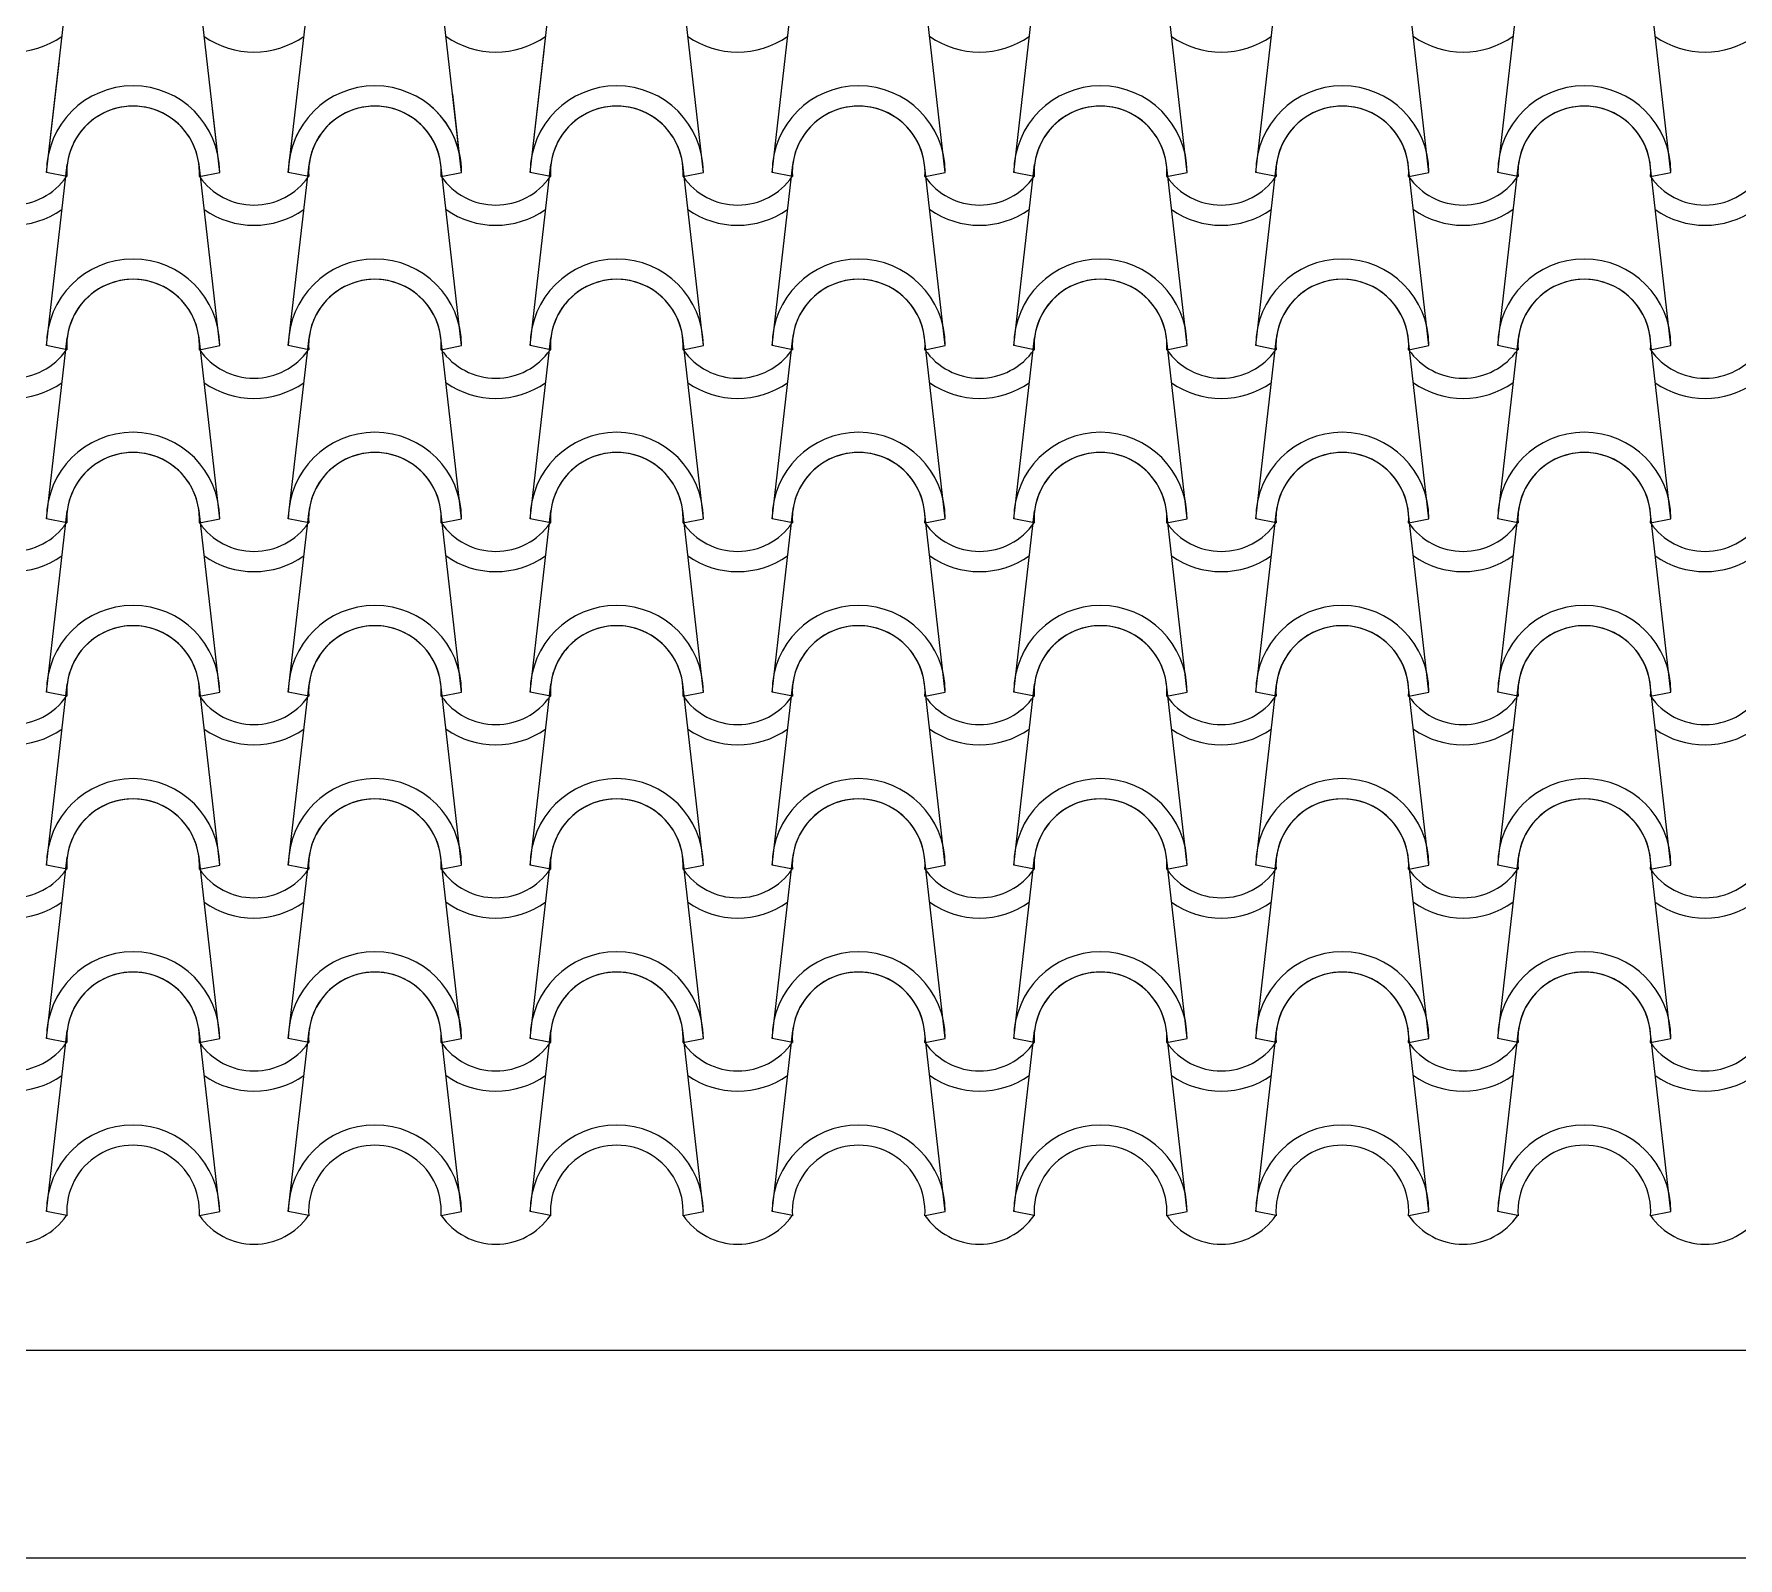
# Model space of a CAD drawing. Header units: millimetres. Extents: x -255 to 41745, y 236 to 29936.
# Drawn here: x 15819 to 17048, y 11760 to 12860 of the extents above; entities that cross this region are included whole.
import ezdxf

# ---------------------------------------------------------------- set-up
doc = ezdxf.new("R2010")
doc.units = ezdxf.units.MM
doc.layers.add('1', color=1, linetype='Continuous')
doc.layers.add('CALIDADES', color=7, linetype='Continuous')

msp = doc.modelspace()

# ---------------------------------------------------------------- linework, layer by layer
at = {"layer": '1'}
for p, q in [((15827.5, 12760.3), (15842.5, 12891)), ((15952.5, 12760.3), (15937.6, 12891)), ((15952.5, 12760.3), (15937.6, 12891)), ((16002, 12760.3), (16017, 12891)), ((16002, 12760.3), (16017, 12891)), ((16127, 12760.3), (16112.1, 12891)), ((16176.5, 12760.3), (16191.5, 12891)), ((16301.5, 12760.3), (16286.6, 12891)), ((16351, 12760.3), (16366, 12891)), ((16476, 12760.3), (16461.1, 12891)), ((16525.5, 12760.3), (16540.5, 12891)), ((16650.5, 12760.3), (16635.6, 12891)), ((16700, 12760.3), (16715, 12891)), ((16825, 12760.3), (16810.1, 12891)), ((16874.6, 12760.3), (16889.5, 12891)), ((16999.6, 12760.3), (16984.6, 12891)), ((16176.5, 12760.3), (16186.6, 12848.1)), ((15827.5, 12760.3), (15836.6, 12839.5)), ((16127, 12760.3), (16120.6, 12816.7)), ((15952.5, 12760.3), (15947.3, 12806.3)), ((16002, 12760.3), (16005.3, 12788.9)), ((15827.5, 12635.3), (15842.5, 12766)), ((15952.5, 12635.3), (15937.6, 12766)), ((15952.5, 12635.3), (15937.6, 12766)), ((16002, 12635.3), (16017, 12766)), ((16002, 12635.3), (16017, 12766)), ((16127, 12635.3), (16112.1, 12766)), ((16127, 12635.3), (16112.1, 12766)), ((16176.5, 12635.3), (16191.5, 12766)), ((16176.5, 12635.3), (16191.5, 12766)), ((16301.5, 12635.3), (16286.6, 12766)), ((16351, 12635.3), (16366, 12766)), ((16476, 12635.3), (16461.1, 12766)), ((16525.5, 12635.3), (16540.5, 12766)), ((16650.5, 12635.3), (16635.6, 12766)), ((16700, 12635.3), (16715, 12766)), ((16825, 12635.3), (16810.1, 12766)), ((16874.6, 12635.3), (16889.5, 12766)), ((16999.6, 12635.3), (16984.6, 12766)), ((15842.2, 12757.4), (15827.5, 12760.3)), ((15842.2, 12757.4), (15827.5, 12760.3)), ((15842.2, 12757.4), (15827.5, 12760.3)), ((15842.2, 12757.4), (15827.5, 12760.3)), ((15937.9, 12757.4), (15952.5, 12760.3)), ((15937.9, 12757.4), (15952.5, 12760.3)), ((15937.9, 12757.4), (15952.5, 12760.3)), ((15937.9, 12757.4), (15952.5, 12760.3)), ((15937.9, 12757.4), (15952.5, 12760.3)), ((15937.9, 12757.4), (15952.5, 12760.3)), ((16016.7, 12757.4), (16002, 12760.3)), ((16016.7, 12757.4), (16002, 12760.3)), ((16016.7, 12757.4), (16002, 12760.3)), ((16016.7, 12757.4), (16002, 12760.3)), ((16016.7, 12757.4), (16002, 12760.3)), ((16016.7, 12757.4), (16002, 12760.3)), ((16112.4, 12757.4), (16127, 12760.3)), ((16112.4, 12757.4), (16127, 12760.3)), ((16112.4, 12757.4), (16127, 12760.3)), ((16112.4, 12757.4), (16127, 12760.3)), ((16191.2, 12757.4), (16176.5, 12760.3)), ((16191.2, 12757.4), (16176.5, 12760.3)), ((16191.2, 12757.4), (16176.5, 12760.3)), ((16191.2, 12757.4), (16176.5, 12760.3)), ((16286.9, 12757.4), (16301.5, 12760.3)), ((16286.9, 12757.4), (16301.5, 12760.3)), ((16365.7, 12757.4), (16351, 12760.3)), ((16365.7, 12757.4), (16351, 12760.3)), ((16461.4, 12757.4), (16476, 12760.3)), ((16461.4, 12757.4), (16476, 12760.3)), ((16540.2, 12757.4), (16525.5, 12760.3)), ((16540.2, 12757.4), (16525.5, 12760.3)), ((16635.9, 12757.4), (16650.5, 12760.3)), ((16635.9, 12757.4), (16650.5, 12760.3)), ((16714.7, 12757.4), (16700, 12760.3)), ((16714.7, 12757.4), (16700, 12760.3)), ((16810.4, 12757.4), (16825, 12760.3)), ((16810.4, 12757.4), (16825, 12760.3)), ((16889.2, 12757.4), (16874.6, 12760.3)), ((16889.2, 12757.4), (16874.6, 12760.3)), ((16984.9, 12757.4), (16999.6, 12760.3)), ((16984.9, 12757.4), (16999.6, 12760.3)), ((15827.5, 12510.3), (15842.5, 12641)), ((15952.5, 12510.3), (15937.6, 12641)), ((15952.5, 12510.3), (15937.6, 12641)), ((16002, 12510.3), (16017, 12641)), ((16002, 12510.3), (16017, 12641)), ((16127, 12510.3), (16112.1, 12641)), ((16127, 12510.3), (16112.1, 12641)), ((16176.5, 12510.3), (16191.5, 12641)), ((16176.5, 12510.3), (16191.5, 12641)), ((16301.5, 12510.3), (16286.6, 12641)), ((16351, 12510.3), (16366, 12641)), ((16476, 12510.3), (16461.1, 12641)), ((16525.5, 12510.3), (16540.5, 12641)), ((16650.5, 12510.3), (16635.6, 12641)), ((16700, 12510.3), (16715, 12641)), ((16825, 12510.3), (16810.1, 12641)), ((16874.6, 12510.3), (16889.5, 12641)), ((16999.6, 12510.3), (16984.6, 12641)), ((15842.2, 12632.4), (15827.5, 12635.3)), ((15842.2, 12632.4), (15827.5, 12635.3)), ((15937.9, 12632.4), (15952.5, 12635.3)), ((15937.9, 12632.4), (15952.5, 12635.3)), ((15937.9, 12632.4), (15952.5, 12635.3)), ((15937.9, 12632.4), (15952.5, 12635.3)), ((16016.7, 12632.4), (16002, 12635.3)), ((16016.7, 12632.4), (16002, 12635.3)), ((16016.7, 12632.4), (16002, 12635.3)), ((16016.7, 12632.4), (16002, 12635.3)), ((16112.4, 12632.4), (16127, 12635.3)), ((16112.4, 12632.4), (16127, 12635.3)), ((16112.4, 12632.4), (16127, 12635.3)), ((16112.4, 12632.4), (16127, 12635.3)), ((16191.2, 12632.4), (16176.5, 12635.3)), ((16191.2, 12632.4), (16176.5, 12635.3)), ((16191.2, 12632.4), (16176.5, 12635.3)), ((16191.2, 12632.4), (16176.5, 12635.3)), ((16286.9, 12632.4), (16301.5, 12635.3)), ((16286.9, 12632.4), (16301.5, 12635.3)), ((16365.7, 12632.4), (16351, 12635.3)), ((16365.7, 12632.4), (16351, 12635.3)), ((16461.4, 12632.4), (16476, 12635.3)), ((16461.4, 12632.4), (16476, 12635.3)), ((16540.2, 12632.4), (16525.5, 12635.3)), ((16540.2, 12632.4), (16525.5, 12635.3)), ((16635.9, 12632.4), (16650.5, 12635.3)), ((16635.9, 12632.4), (16650.5, 12635.3)), ((16714.7, 12632.4), (16700, 12635.3)), ((16714.7, 12632.4), (16700, 12635.3)), ((16810.4, 12632.4), (16825, 12635.3)), ((16810.4, 12632.4), (16825, 12635.3)), ((16889.2, 12632.4), (16874.6, 12635.3)), ((16889.2, 12632.4), (16874.6, 12635.3)), ((16984.9, 12632.4), (16999.6, 12635.3)), ((16984.9, 12632.4), (16999.6, 12635.3)), ((15827.5, 12385.3), (15842.5, 12516)), ((15952.5, 12385.3), (15937.6, 12516)), ((15952.5, 12385.3), (15937.6, 12516)), ((16002, 12385.3), (16017, 12516)), ((16002, 12385.3), (16017, 12516)), ((16127, 12385.3), (16112.1, 12516)), ((16127, 12385.3), (16112.1, 12516)), ((16176.5, 12385.3), (16191.5, 12516)), ((16176.5, 12385.3), (16191.5, 12516)), ((16301.5, 12385.3), (16286.6, 12516)), ((16351, 12385.3), (16366, 12516)), ((16476, 12385.3), (16461.1, 12516)), ((16525.5, 12385.3), (16540.5, 12516)), ((16650.5, 12385.3), (16635.6, 12516)), ((16700, 12385.3), (16715, 12516)), ((16825, 12385.3), (16810.1, 12516)), ((16874.6, 12385.3), (16889.5, 12516)), ((16999.6, 12385.3), (16984.6, 12516)), ((15842.2, 12507.4), (15827.5, 12510.3)), ((15842.2, 12507.4), (15827.5, 12510.3)), ((15937.9, 12507.4), (15952.5, 12510.3)), ((15937.9, 12507.4), (15952.5, 12510.3)), ((15937.9, 12507.4), (15952.5, 12510.3)), ((15937.9, 12507.4), (15952.5, 12510.3)), ((16016.7, 12507.4), (16002, 12510.3)), ((16016.7, 12507.4), (16002, 12510.3)), ((16016.7, 12507.4), (16002, 12510.3)), ((16016.7, 12507.4), (16002, 12510.3)), ((16112.4, 12507.4), (16127, 12510.3)), ((16112.4, 12507.4), (16127, 12510.3)), ((16112.4, 12507.4), (16127, 12510.3)), ((16112.4, 12507.4), (16127, 12510.3)), ((16191.2, 12507.4), (16176.5, 12510.3)), ((16191.2, 12507.4), (16176.5, 12510.3)), ((16191.2, 12507.4), (16176.5, 12510.3)), ((16191.2, 12507.4), (16176.5, 12510.3)), ((16286.9, 12507.4), (16301.5, 12510.3)), ((16286.9, 12507.4), (16301.5, 12510.3)), ((16365.7, 12507.4), (16351, 12510.3)), ((16365.7, 12507.4), (16351, 12510.3)), ((16461.4, 12507.4), (16476, 12510.3)), ((16461.4, 12507.4), (16476, 12510.3)), ((16540.2, 12507.4), (16525.5, 12510.3)), ((16540.2, 12507.4), (16525.5, 12510.3)), ((16635.9, 12507.4), (16650.5, 12510.3)), ((16635.9, 12507.4), (16650.5, 12510.3)), ((16714.7, 12507.4), (16700, 12510.3)), ((16714.7, 12507.4), (16700, 12510.3)), ((16810.4, 12507.4), (16825, 12510.3)), ((16810.4, 12507.4), (16825, 12510.3)), ((16889.2, 12507.4), (16874.6, 12510.3)), ((16889.2, 12507.4), (16874.6, 12510.3)), ((16984.9, 12507.4), (16999.6, 12510.3)), ((16984.9, 12507.4), (16999.6, 12510.3)), ((15827.5, 12260.3), (15842.5, 12391)), ((15842.2, 12382.4), (15827.5, 12385.3)), ((15842.2, 12382.4), (15827.5, 12385.3)), ((15952.5, 12260.3), (15937.6, 12391)), ((15952.5, 12260.3), (15937.6, 12391)), ((15937.9, 12382.4), (15952.5, 12385.3)), ((15937.9, 12382.4), (15952.5, 12385.3)), ((15937.9, 12382.4), (15952.5, 12385.3)), ((15937.9, 12382.4), (15952.5, 12385.3)), ((16002, 12260.3), (16017, 12391)), ((16002, 12260.3), (16017, 12391)), ((16016.7, 12382.4), (16002, 12385.3)), ((16016.7, 12382.4), (16002, 12385.3)), ((16016.7, 12382.4), (16002, 12385.3)), ((16016.7, 12382.4), (16002, 12385.3)), ((16127, 12260.3), (16112.1, 12391)), ((16127, 12260.3), (16112.1, 12391)), ((16112.4, 12382.4), (16127, 12385.3)), ((16112.4, 12382.4), (16127, 12385.3)), ((16112.4, 12382.4), (16127, 12385.3)), ((16112.4, 12382.4), (16127, 12385.3)), ((16176.5, 12260.3), (16191.5, 12391)), ((16176.5, 12260.3), (16191.5, 12391)), ((16191.2, 12382.4), (16176.5, 12385.3)), ((16191.2, 12382.4), (16176.5, 12385.3)), ((16191.2, 12382.4), (16176.5, 12385.3)), ((16191.2, 12382.4), (16176.5, 12385.3)), ((16301.5, 12260.3), (16286.6, 12391)), ((16286.9, 12382.4), (16301.5, 12385.3)), ((16286.9, 12382.4), (16301.5, 12385.3)), ((16351, 12260.3), (16366, 12391)), ((16365.7, 12382.4), (16351, 12385.3)), ((16365.7, 12382.4), (16351, 12385.3)), ((16476, 12260.3), (16461.1, 12391)), ((16461.4, 12382.4), (16476, 12385.3)), ((16461.4, 12382.4), (16476, 12385.3)), ((16525.5, 12260.3), (16540.5, 12391)), ((16540.2, 12382.4), (16525.5, 12385.3)), ((16540.2, 12382.4), (16525.5, 12385.3)), ((16650.5, 12260.3), (16635.6, 12391)), ((16635.9, 12382.4), (16650.5, 12385.3)), ((16635.9, 12382.4), (16650.5, 12385.3)), ((16700, 12260.3), (16715, 12391)), ((16714.7, 12382.4), (16700, 12385.3)), ((16714.7, 12382.4), (16700, 12385.3)), ((16825, 12260.3), (16810.1, 12391)), ((16810.4, 12382.4), (16825, 12385.3)), ((16810.4, 12382.4), (16825, 12385.3)), ((16874.6, 12260.3), (16889.5, 12391)), ((16889.2, 12382.4), (16874.6, 12385.3)), ((16889.2, 12382.4), (16874.6, 12385.3)), ((16999.6, 12260.3), (16984.6, 12391)), ((16984.9, 12382.4), (16999.6, 12385.3)), ((16984.9, 12382.4), (16999.6, 12385.3)), ((15827.5, 12135.3), (15842.5, 12266)), ((15842.2, 12257.4), (15827.5, 12260.3)), ((15842.2, 12257.4), (15827.5, 12260.3)), ((15952.5, 12135.3), (15937.6, 12266)), ((15952.5, 12135.3), (15937.6, 12266)), ((15937.9, 12257.4), (15952.5, 12260.3)), ((15937.9, 12257.4), (15952.5, 12260.3)), ((15937.9, 12257.4), (15952.5, 12260.3)), ((15937.9, 12257.4), (15952.5, 12260.3)), ((16002, 12135.3), (16017, 12266)), ((16002, 12135.3), (16017, 12266)), ((16016.7, 12257.4), (16002, 12260.3)), ((16016.7, 12257.4), (16002, 12260.3)), ((16016.7, 12257.4), (16002, 12260.3)), ((16016.7, 12257.4), (16002, 12260.3)), ((16127, 12135.3), (16112.1, 12266)), ((16127, 12135.3), (16112.1, 12266)), ((16112.4, 12257.4), (16127, 12260.3)), ((16112.4, 12257.4), (16127, 12260.3)), ((16112.4, 12257.4), (16127, 12260.3)), ((16112.4, 12257.4), (16127, 12260.3)), ((16176.5, 12135.3), (16191.5, 12266)), ((16176.5, 12135.3), (16191.5, 12266)), ((16191.2, 12257.4), (16176.5, 12260.3)), ((16191.2, 12257.4), (16176.5, 12260.3)), ((16191.2, 12257.4), (16176.5, 12260.3)), ((16191.2, 12257.4), (16176.5, 12260.3)), ((16301.5, 12135.3), (16286.6, 12266)), ((16286.9, 12257.4), (16301.5, 12260.3)), ((16286.9, 12257.4), (16301.5, 12260.3)), ((16351, 12135.3), (16366, 12266)), ((16365.7, 12257.4), (16351, 12260.3)), ((16365.7, 12257.4), (16351, 12260.3)), ((16476, 12135.3), (16461.1, 12266)), ((16461.4, 12257.4), (16476, 12260.3)), ((16461.4, 12257.4), (16476, 12260.3)), ((16525.5, 12135.3), (16540.5, 12266)), ((16540.2, 12257.4), (16525.5, 12260.3)), ((16540.2, 12257.4), (16525.5, 12260.3)), ((16650.5, 12135.3), (16635.6, 12266)), ((16635.9, 12257.4), (16650.5, 12260.3)), ((16635.9, 12257.4), (16650.5, 12260.3)), ((16700, 12135.3), (16715, 12266)), ((16714.7, 12257.4), (16700, 12260.3)), ((16714.7, 12257.4), (16700, 12260.3)), ((16825, 12135.3), (16810.1, 12266)), ((16810.4, 12257.4), (16825, 12260.3)), ((16810.4, 12257.4), (16825, 12260.3)), ((16874.6, 12135.3), (16889.5, 12266)), ((16889.2, 12257.4), (16874.6, 12260.3)), ((16889.2, 12257.4), (16874.6, 12260.3)), ((16999.6, 12135.3), (16984.6, 12266)), ((16984.9, 12257.4), (16999.6, 12260.3)), ((16984.9, 12257.4), (16999.6, 12260.3)), ((15827.5, 12010.3), (15842.5, 12141)), ((15842.2, 12132.4), (15827.5, 12135.3)), ((15842.2, 12132.4), (15827.5, 12135.3)), ((15952.5, 12010.3), (15937.6, 12141)), ((15952.5, 12010.3), (15937.6, 12141)), ((15937.9, 12132.4), (15952.5, 12135.3)), ((15937.9, 12132.4), (15952.5, 12135.3)), ((15937.9, 12132.4), (15952.5, 12135.3)), ((15937.9, 12132.4), (15952.5, 12135.3)), ((16002, 12010.3), (16017, 12141)), ((16002, 12010.3), (16017, 12141)), ((16016.7, 12132.4), (16002, 12135.3)), ((16016.7, 12132.4), (16002, 12135.3)), ((16016.7, 12132.4), (16002, 12135.3)), ((16016.7, 12132.4), (16002, 12135.3)), ((16127, 12010.3), (16112.1, 12141)), ((16127, 12010.3), (16112.1, 12141)), ((16112.4, 12132.4), (16127, 12135.3)), ((16112.4, 12132.4), (16127, 12135.3)), ((16112.4, 12132.4), (16127, 12135.3)), ((16112.4, 12132.4), (16127, 12135.3)), ((16176.5, 12010.3), (16191.5, 12141)), ((16176.5, 12010.3), (16191.5, 12141)), ((16191.2, 12132.4), (16176.5, 12135.3)), ((16191.2, 12132.4), (16176.5, 12135.3)), ((16191.2, 12132.4), (16176.5, 12135.3)), ((16191.2, 12132.4), (16176.5, 12135.3)), ((16301.5, 12010.3), (16286.6, 12141)), ((16286.9, 12132.4), (16301.5, 12135.3)), ((16286.9, 12132.4), (16301.5, 12135.3)), ((16351, 12010.3), (16366, 12141)), ((16365.7, 12132.4), (16351, 12135.3)), ((16365.7, 12132.4), (16351, 12135.3)), ((16476, 12010.3), (16461.1, 12141)), ((16461.4, 12132.4), (16476, 12135.3)), ((16461.4, 12132.4), (16476, 12135.3)), ((16525.5, 12010.3), (16540.5, 12141)), ((16540.2, 12132.4), (16525.5, 12135.3)), ((16540.2, 12132.4), (16525.5, 12135.3)), ((16650.5, 12010.3), (16635.6, 12141)), ((16635.9, 12132.4), (16650.5, 12135.3)), ((16635.9, 12132.4), (16650.5, 12135.3)), ((16700, 12010.3), (16715, 12141)), ((16714.7, 12132.4), (16700, 12135.3)), ((16714.7, 12132.4), (16700, 12135.3)), ((16825, 12010.3), (16810.1, 12141)), ((16810.4, 12132.4), (16825, 12135.3)), ((16810.4, 12132.4), (16825, 12135.3)), ((16874.6, 12010.3), (16889.5, 12141)), ((16889.2, 12132.4), (16874.6, 12135.3)), ((16889.2, 12132.4), (16874.6, 12135.3)), ((16999.6, 12010.3), (16984.6, 12141)), ((16984.9, 12132.4), (16999.6, 12135.3)), ((16984.9, 12132.4), (16999.6, 12135.3)), ((15842.2, 12007.4), (15827.5, 12010.3)), ((15937.9, 12007.4), (15952.5, 12010.3)), ((15937.9, 12007.4), (15952.5, 12010.3)), ((16016.7, 12007.4), (16002, 12010.3)), ((16016.7, 12007.4), (16002, 12010.3)), ((16112.4, 12007.4), (16127, 12010.3)), ((16112.4, 12007.4), (16127, 12010.3)), ((16191.2, 12007.4), (16176.5, 12010.3)), ((16191.2, 12007.4), (16176.5, 12010.3)), ((16286.9, 12007.4), (16301.5, 12010.3)), ((16365.7, 12007.4), (16351, 12010.3)), ((16461.4, 12007.4), (16476, 12010.3)), ((16540.2, 12007.4), (16525.5, 12010.3)), ((16635.9, 12007.4), (16650.5, 12010.3)), ((16714.7, 12007.4), (16700, 12010.3)), ((16810.4, 12007.4), (16825, 12010.3)), ((16889.2, 12007.4), (16874.6, 12010.3)), ((16984.9, 12007.4), (16999.6, 12010.3))]:
    msp.add_line(p, q, dxfattribs=at)
for centre, radius, start, end in [((15802.7, 12909.7), 62.5, 234.9308, 305.0692), ((15802.7, 12909.7), 62.5, 234.9308, 305.0692), ((15802.7, 12909.7), 62.5, 234.9308, 305.0692), ((15802.7, 12909.7), 62.5, 234.9308, 305.0692), ((15977.2, 12909.7), 62.5, 234.9308, 305.0692), ((15977.2, 12909.7), 62.5, 234.9308, 305.0692), ((15977.2, 12909.7), 62.5, 234.9308, 305.0692), ((15977.2, 12909.7), 62.5, 234.9308, 305.0692), ((15977.2, 12909.7), 62.5, 234.9308, 305.0692), ((16151.7, 12909.7), 62.5, 234.9308, 305.0692), ((16151.7, 12909.7), 62.5, 234.9308, 305.0692), ((16326.2, 12909.7), 62.5, 234.9308, 305.0692), ((16326.2, 12909.7), 62.5, 234.9308, 305.0692), ((16500.7, 12909.7), 62.5, 234.9308, 305.0692), ((16675.2, 12909.7), 62.5, 234.9308, 305.0692), ((16849.7, 12909.7), 62.5, 234.9308, 305.0692), ((17024.2, 12909.7), 62.5, 234.9308, 305.0692), ((15890, 12760.3), 62.5, 0, 180), ((15890, 12760.3), 62.5, 0, 180), ((15890, 12760.3), 62.5, 0, 180), ((15890, 12760.3), 62.5, 0, 180), ((16064.5, 12760.3), 62.5, 0, 180), ((16064.5, 12760.3), 62.5, 0, 180), ((16239, 12760.3), 62.5, 0, 180), ((16239, 12760.3), 62.5, 0, 180), ((16413.5, 12760.3), 62.5, 0, 180), ((16413.5, 12760.3), 62.5, 0, 180), ((16588, 12760.3), 62.5, 0, 180), ((16588, 12760.3), 62.5, 0, 180), ((16762.5, 12760.3), 62.5, 0, 180), ((16762.5, 12760.3), 62.5, 0, 180), ((16937.1, 12760.3), 62.5, 0, 180), ((16937.1, 12760.3), 62.5, 0, 180), ((15890, 12760.3), 47.9, 356.4887, 183.5113), ((15890, 12760.3), 47.9, 356.4887, 183.5113), ((15890, 12760.3), 47.9, 356.4887, 183.5113), ((15890, 12760.3), 47.9, 356.4887, 183.5113), ((15890, 12760.3), 47.9, 6.838, 173.162), ((15890, 12760.3), 47.9, 6.838, 173.162), ((15890, 12760.3), 47.9, 6.838, 173.162), ((16064.5, 12760.3), 47.9, 356.4887, 183.5113), ((16064.5, 12760.3), 47.9, 356.4887, 183.5113), ((16064.5, 12760.3), 47.9, 6.838, 173.162), ((16064.5, 12760.3), 47.9, 6.838, 59.3952), ((16064.5, 12760.3), 47.9, 356.4887, 59.3952), ((16064.5, 12760.3), 47.9, 356.4887, 59.3952), ((16064.5, 12760.3), 62.5, 0, 50.8029), ((16064.5, 12760.3), 62.5, 0, 50.8029), ((16239, 12760.3), 47.9, 356.4887, 183.5113), ((16239, 12760.3), 47.9, 356.4887, 183.5113), ((16239, 12760.3), 47.9, 6.838, 173.162), ((16413.5, 12760.3), 47.9, 356.4887, 183.5113), ((16413.5, 12760.3), 47.9, 356.4887, 183.5113), ((16413.5, 12760.3), 47.9, 6.838, 173.162), ((16588, 12760.3), 47.9, 356.4887, 183.5113), ((16588, 12760.3), 47.9, 356.4887, 183.5113), ((16588, 12760.3), 47.9, 6.838, 173.162), ((16762.5, 12760.3), 47.9, 356.4887, 183.5113), ((16762.5, 12760.3), 47.9, 356.4887, 183.5113), ((16762.5, 12760.3), 47.9, 6.838, 173.162), ((16937.1, 12760.3), 47.9, 356.4887, 183.5113), ((16937.1, 12760.3), 47.9, 356.4887, 183.5113), ((16937.1, 12760.3), 47.9, 6.838, 173.162), ((16064.5, 12760.3), 62.5, 153.7945, 180), ((16064.5, 12760.3), 62.5, 153.7945, 180), ((16064.5, 12760.3), 47.9, 150.8606, 183.5113), ((16064.5, 12760.3), 47.9, 150.8606, 183.5113), ((16064.5, 12760.3), 47.9, 150.8606, 173.162), ((15802.7, 12784.7), 47.9, 214.756, 325.244), ((15802.7, 12784.7), 47.9, 214.756, 325.244), ((15802.7, 12784.7), 47.9, 214.756, 325.244), ((15802.7, 12784.7), 47.9, 214.756, 325.244), ((15977.2, 12784.7), 47.9, 214.756, 325.244), ((15977.2, 12784.7), 47.9, 214.756, 325.244), ((15977.2, 12784.7), 47.9, 214.756, 325.244), ((15977.2, 12784.7), 47.9, 214.756, 325.244), ((15977.2, 12784.7), 47.9, 214.756, 325.244), ((15977.2, 12784.7), 47.9, 214.756, 325.244), ((16151.7, 12784.7), 47.9, 214.756, 325.244), ((16151.7, 12784.7), 47.9, 214.756, 325.244), ((16151.7, 12784.7), 47.9, 214.756, 325.244), ((16151.7, 12784.7), 47.9, 214.756, 325.244), ((16326.2, 12784.7), 47.9, 214.756, 325.244), ((16326.2, 12784.7), 47.9, 214.756, 325.244), ((16500.7, 12784.7), 47.9, 214.756, 325.244), ((16500.7, 12784.7), 47.9, 214.756, 325.244), ((16675.2, 12784.7), 47.9, 214.756, 325.244), ((16675.2, 12784.7), 47.9, 214.756, 325.244), ((16849.7, 12784.7), 47.9, 214.756, 325.244), ((16849.7, 12784.7), 47.9, 214.756, 325.244), ((17024.2, 12784.7), 47.9, 214.756, 325.244), ((17024.2, 12784.7), 47.9, 214.756, 325.244), ((15802.7, 12784.7), 62.5, 234.9308, 305.0692), ((15802.7, 12784.7), 62.5, 234.9308, 305.0692), ((15977.2, 12784.7), 62.5, 234.9308, 305.0692), ((15977.2, 12784.7), 62.5, 234.9308, 305.0692), ((15977.2, 12784.7), 62.5, 234.9308, 305.0692), ((16151.7, 12784.7), 62.5, 234.9308, 305.0692), ((16151.7, 12784.7), 62.5, 234.9308, 305.0692), ((16326.2, 12784.7), 62.5, 234.9308, 305.0692), ((16500.7, 12784.7), 62.5, 234.9308, 305.0692), ((16675.2, 12784.7), 62.5, 234.9308, 305.0692), ((16849.7, 12784.7), 62.5, 234.9308, 305.0692), ((17024.2, 12784.7), 62.5, 234.9308, 305.0692), ((15890, 12635.3), 62.5, 0, 180), ((15890, 12635.3), 62.5, 0, 180), ((16064.5, 12635.3), 62.5, 0, 180), ((16064.5, 12635.3), 62.5, 0, 180), ((16239, 12635.3), 62.5, 0, 180), ((16239, 12635.3), 62.5, 0, 180), ((16413.5, 12635.3), 62.5, 0, 180), ((16413.5, 12635.3), 62.5, 0, 180), ((16588, 12635.3), 62.5, 0, 180), ((16588, 12635.3), 62.5, 0, 180), ((16762.5, 12635.3), 62.5, 0, 180), ((16762.5, 12635.3), 62.5, 0, 180), ((16937.1, 12635.3), 62.5, 0, 180), ((16937.1, 12635.3), 62.5, 0, 180), ((15890, 12635.3), 47.9, 356.4887, 183.5113), ((15890, 12635.3), 47.9, 356.4887, 183.5113), ((15890, 12635.3), 47.9, 6.838, 173.162), ((16064.5, 12635.3), 47.9, 356.4887, 183.5113), ((16064.5, 12635.3), 47.9, 356.4887, 183.5113), ((16064.5, 12635.3), 47.9, 6.838, 173.162), ((16239, 12635.3), 47.9, 356.4887, 183.5113), ((16239, 12635.3), 47.9, 356.4887, 183.5113), ((16239, 12635.3), 47.9, 6.838, 173.162), ((16413.5, 12635.3), 47.9, 356.4887, 183.5113), ((16413.5, 12635.3), 47.9, 356.4887, 183.5113), ((16413.5, 12635.3), 47.9, 6.838, 173.162), ((16588, 12635.3), 47.9, 356.4887, 183.5113), ((16588, 12635.3), 47.9, 356.4887, 183.5113), ((16588, 12635.3), 47.9, 6.838, 173.162), ((16762.5, 12635.3), 47.9, 356.4887, 183.5113), ((16762.5, 12635.3), 47.9, 356.4887, 183.5113), ((16762.5, 12635.3), 47.9, 6.838, 173.162), ((16937.1, 12635.3), 47.9, 356.4887, 183.5113), ((16937.1, 12635.3), 47.9, 356.4887, 183.5113), ((16937.1, 12635.3), 47.9, 6.838, 173.162), ((15802.7, 12659.7), 47.9, 214.756, 325.244), ((15802.7, 12659.7), 47.9, 214.756, 325.244), ((15977.2, 12659.7), 47.9, 214.756, 325.244), ((15977.2, 12659.7), 47.9, 214.756, 325.244), ((15977.2, 12659.7), 47.9, 214.756, 325.244), ((15977.2, 12659.7), 47.9, 214.756, 325.244), ((16151.7, 12659.7), 47.9, 214.756, 325.244), ((16151.7, 12659.7), 47.9, 214.756, 325.244), ((16151.7, 12659.7), 47.9, 214.756, 325.244), ((16151.7, 12659.7), 47.9, 214.756, 325.244), ((16326.2, 12659.7), 47.9, 214.756, 325.244), ((16326.2, 12659.7), 47.9, 214.756, 325.244), ((16500.7, 12659.7), 47.9, 214.756, 325.244), ((16500.7, 12659.7), 47.9, 214.756, 325.244), ((16675.2, 12659.7), 47.9, 214.756, 325.244), ((16675.2, 12659.7), 47.9, 214.756, 325.244), ((16849.7, 12659.7), 47.9, 214.756, 325.244), ((16849.7, 12659.7), 47.9, 214.756, 325.244), ((17024.2, 12659.7), 47.9, 214.756, 325.244), ((17024.2, 12659.7), 47.9, 214.756, 325.244), ((15802.7, 12659.7), 62.5, 234.9308, 305.0692), ((15977.2, 12659.7), 62.5, 234.9308, 305.0692), ((15977.2, 12659.7), 62.5, 234.9308, 305.0692), ((16151.7, 12659.7), 62.5, 234.9308, 305.0692), ((16151.7, 12659.7), 62.5, 234.9308, 305.0692), ((16326.2, 12659.7), 62.5, 234.9308, 305.0692), ((16500.7, 12659.7), 62.5, 234.9308, 305.0692), ((16675.2, 12659.7), 62.5, 234.9308, 305.0692), ((16849.7, 12659.7), 62.5, 234.9308, 305.0692), ((17024.2, 12659.7), 62.5, 234.9308, 305.0692), ((15890, 12510.3), 62.5, 0, 180), ((15890, 12510.3), 62.5, 0, 180), ((16064.5, 12510.3), 62.5, 0, 180), ((16064.5, 12510.3), 62.5, 0, 180), ((16239, 12510.3), 62.5, 0, 180), ((16239, 12510.3), 62.5, 0, 180), ((16413.5, 12510.3), 62.5, 0, 180), ((16413.5, 12510.3), 62.5, 0, 180), ((16588, 12510.3), 62.5, 0, 180), ((16588, 12510.3), 62.5, 0, 180), ((16762.5, 12510.3), 62.5, 0, 180), ((16762.5, 12510.3), 62.5, 0, 180), ((16937.1, 12510.3), 62.5, 0, 180), ((16937.1, 12510.3), 62.5, 0, 180), ((15890, 12510.3), 47.9, 356.4887, 183.5113), ((15890, 12510.3), 47.9, 356.4887, 183.5113), ((15890, 12510.3), 47.9, 6.838, 173.162), ((16064.5, 12510.3), 47.9, 356.4887, 183.5113), ((16064.5, 12510.3), 47.9, 356.4887, 183.5113), ((16064.5, 12510.3), 47.9, 6.838, 173.162), ((16239, 12510.3), 47.9, 356.4887, 183.5113), ((16239, 12510.3), 47.9, 356.4887, 183.5113), ((16239, 12510.3), 47.9, 6.838, 173.162), ((16413.5, 12510.3), 47.9, 356.4887, 183.5113), ((16413.5, 12510.3), 47.9, 356.4887, 183.5113), ((16413.5, 12510.3), 47.9, 6.838, 173.162), ((16588, 12510.3), 47.9, 356.4887, 183.5113), ((16588, 12510.3), 47.9, 356.4887, 183.5113), ((16588, 12510.3), 47.9, 6.838, 173.162), ((16762.5, 12510.3), 47.9, 356.4887, 183.5113), ((16762.5, 12510.3), 47.9, 356.4887, 183.5113), ((16762.5, 12510.3), 47.9, 6.838, 173.162), ((16937.1, 12510.3), 47.9, 356.4887, 183.5113), ((16937.1, 12510.3), 47.9, 356.4887, 183.5113), ((16937.1, 12510.3), 47.9, 6.838, 173.162), ((15802.7, 12534.7), 47.9, 214.756, 325.244), ((15802.7, 12534.7), 47.9, 214.756, 325.244), ((15977.2, 12534.7), 47.9, 214.756, 325.244), ((15977.2, 12534.7), 47.9, 214.756, 325.244), ((15977.2, 12534.7), 47.9, 214.756, 325.244), ((15977.2, 12534.7), 47.9, 214.756, 325.244), ((16151.7, 12534.7), 47.9, 214.756, 325.244), ((16151.7, 12534.7), 47.9, 214.756, 325.244), ((16151.7, 12534.7), 47.9, 214.756, 325.244), ((16151.7, 12534.7), 47.9, 214.756, 325.244), ((16326.2, 12534.7), 47.9, 214.756, 325.244), ((16326.2, 12534.7), 47.9, 214.756, 325.244), ((16500.7, 12534.7), 47.9, 214.756, 325.244), ((16500.7, 12534.7), 47.9, 214.756, 325.244), ((16675.2, 12534.7), 47.9, 214.756, 325.244), ((16675.2, 12534.7), 47.9, 214.756, 325.244), ((16849.7, 12534.7), 47.9, 214.756, 325.244), ((16849.7, 12534.7), 47.9, 214.756, 325.244), ((17024.2, 12534.7), 47.9, 214.756, 325.244), ((17024.2, 12534.7), 47.9, 214.756, 325.244), ((15802.7, 12534.7), 62.5, 234.9308, 305.0692), ((15977.2, 12534.7), 62.5, 234.9308, 305.0692), ((15977.2, 12534.7), 62.5, 234.9308, 305.0692), ((16151.7, 12534.7), 62.5, 234.9308, 305.0692), ((16151.7, 12534.7), 62.5, 234.9308, 305.0692), ((16326.2, 12534.7), 62.5, 234.9308, 305.0692), ((16500.7, 12534.7), 62.5, 234.9308, 305.0692), ((16675.2, 12534.7), 62.5, 234.9308, 305.0692), ((16849.7, 12534.7), 62.5, 234.9308, 305.0692), ((17024.2, 12534.7), 62.5, 234.9308, 305.0692), ((15890, 12385.3), 62.5, 0, 180), ((15890, 12385.3), 62.5, 0, 180), ((16064.5, 12385.3), 62.5, 0, 180), ((16064.5, 12385.3), 62.5, 0, 180), ((16239, 12385.3), 62.5, 0, 180), ((16239, 12385.3), 62.5, 0, 180), ((16413.5, 12385.3), 62.5, 0, 180), ((16413.5, 12385.3), 62.5, 0, 180), ((16588, 12385.3), 62.5, 0, 180), ((16588, 12385.3), 62.5, 0, 180), ((16762.5, 12385.3), 62.5, 0, 180), ((16762.5, 12385.3), 62.5, 0, 180), ((16937.1, 12385.3), 62.5, 0, 180), ((16937.1, 12385.3), 62.5, 0, 180), ((15890, 12385.3), 47.9, 356.4887, 183.5113), ((15890, 12385.3), 47.9, 356.4887, 183.5113), ((15890, 12385.3), 47.9, 6.838, 173.162), ((16064.5, 12385.3), 47.9, 356.4887, 183.5113), ((16064.5, 12385.3), 47.9, 356.4887, 183.5113), ((16064.5, 12385.3), 47.9, 6.838, 173.162), ((16239, 12385.3), 47.9, 356.4887, 183.5113), ((16239, 12385.3), 47.9, 356.4887, 183.5113), ((16239, 12385.3), 47.9, 6.838, 173.162), ((16413.5, 12385.3), 47.9, 356.4887, 183.5113), ((16413.5, 12385.3), 47.9, 356.4887, 183.5113), ((16413.5, 12385.3), 47.9, 6.838, 173.162), ((16588, 12385.3), 47.9, 356.4887, 183.5113), ((16588, 12385.3), 47.9, 356.4887, 183.5113), ((16588, 12385.3), 47.9, 6.838, 173.162), ((16762.5, 12385.3), 47.9, 356.4887, 183.5113), ((16762.5, 12385.3), 47.9, 356.4887, 183.5113), ((16762.5, 12385.3), 47.9, 6.838, 173.162), ((16937.1, 12385.3), 47.9, 356.4887, 183.5113), ((16937.1, 12385.3), 47.9, 356.4887, 183.5113), ((16937.1, 12385.3), 47.9, 6.838, 173.162), ((15802.7, 12409.7), 47.9, 214.756, 325.244), ((15802.7, 12409.7), 47.9, 214.756, 325.244), ((15977.2, 12409.7), 47.9, 214.756, 325.244), ((15977.2, 12409.7), 47.9, 214.756, 325.244), ((15977.2, 12409.7), 47.9, 214.756, 325.244), ((15977.2, 12409.7), 47.9, 214.756, 325.244), ((16151.7, 12409.7), 47.9, 214.756, 325.244), ((16151.7, 12409.7), 47.9, 214.756, 325.244), ((16151.7, 12409.7), 47.9, 214.756, 325.244), ((16151.7, 12409.7), 47.9, 214.756, 325.244), ((16326.2, 12409.7), 47.9, 214.756, 325.244), ((16326.2, 12409.7), 47.9, 214.756, 325.244), ((16500.7, 12409.7), 47.9, 214.756, 325.244), ((16500.7, 12409.7), 47.9, 214.756, 325.244), ((16675.2, 12409.7), 47.9, 214.756, 325.244), ((16675.2, 12409.7), 47.9, 214.756, 325.244), ((16849.7, 12409.7), 47.9, 214.756, 325.244), ((16849.7, 12409.7), 47.9, 214.756, 325.244), ((17024.2, 12409.7), 47.9, 214.756, 325.244), ((17024.2, 12409.7), 47.9, 214.756, 325.244), ((15802.7, 12409.7), 62.5, 234.9308, 305.0692), ((15977.2, 12409.7), 62.5, 234.9308, 305.0692), ((15977.2, 12409.7), 62.5, 234.9308, 305.0692), ((16151.7, 12409.7), 62.5, 234.9308, 305.0692), ((16151.7, 12409.7), 62.5, 234.9308, 305.0692), ((16326.2, 12409.7), 62.5, 234.9308, 305.0692), ((16500.7, 12409.7), 62.5, 234.9308, 305.0692), ((16675.2, 12409.7), 62.5, 234.9308, 305.0692), ((16849.7, 12409.7), 62.5, 234.9308, 305.0692), ((17024.2, 12409.7), 62.5, 234.9308, 305.0692), ((15890, 12260.3), 62.5, 0, 180), ((15890, 12260.3), 62.5, 0, 180), ((16064.5, 12260.3), 62.5, 0, 180), ((16064.5, 12260.3), 62.5, 0, 180), ((16239, 12260.3), 62.5, 0, 180), ((16239, 12260.3), 62.5, 0, 180), ((16413.5, 12260.3), 62.5, 0, 180), ((16413.5, 12260.3), 62.5, 0, 180), ((16588, 12260.3), 62.5, 0, 180), ((16588, 12260.3), 62.5, 0, 180), ((16762.5, 12260.3), 62.5, 0, 180), ((16762.5, 12260.3), 62.5, 0, 180), ((16937.1, 12260.3), 62.5, 0, 180), ((16937.1, 12260.3), 62.5, 0, 180), ((15890, 12260.3), 47.9, 356.4887, 183.5113), ((15890, 12260.3), 47.9, 356.4887, 183.5113), ((15890, 12260.3), 47.9, 6.838, 173.162), ((16064.5, 12260.3), 47.9, 356.4887, 183.5113), ((16064.5, 12260.3), 47.9, 356.4887, 183.5113), ((16064.5, 12260.3), 47.9, 6.838, 173.162), ((16239, 12260.3), 47.9, 356.4887, 183.5113), ((16239, 12260.3), 47.9, 356.4887, 183.5113), ((16239, 12260.3), 47.9, 6.838, 173.162), ((16413.5, 12260.3), 47.9, 356.4887, 183.5113), ((16413.5, 12260.3), 47.9, 356.4887, 183.5113), ((16413.5, 12260.3), 47.9, 6.838, 173.162), ((16588, 12260.3), 47.9, 356.4887, 183.5113), ((16588, 12260.3), 47.9, 356.4887, 183.5113), ((16588, 12260.3), 47.9, 6.838, 173.162), ((16762.5, 12260.3), 47.9, 356.4887, 183.5113), ((16762.5, 12260.3), 47.9, 356.4887, 183.5113), ((16762.5, 12260.3), 47.9, 6.838, 173.162), ((16937.1, 12260.3), 47.9, 356.4887, 183.5113), ((16937.1, 12260.3), 47.9, 356.4887, 183.5113), ((16937.1, 12260.3), 47.9, 6.838, 173.162), ((15802.7, 12284.7), 47.9, 214.756, 325.244), ((15802.7, 12284.7), 47.9, 214.756, 325.244), ((15977.2, 12284.7), 47.9, 214.756, 325.244), ((15977.2, 12284.7), 47.9, 214.756, 325.244), ((15977.2, 12284.7), 47.9, 214.756, 325.244), ((15977.2, 12284.7), 47.9, 214.756, 325.244), ((16151.7, 12284.7), 47.9, 214.756, 325.244), ((16151.7, 12284.7), 47.9, 214.756, 325.244), ((16151.7, 12284.7), 47.9, 214.756, 325.244), ((16151.7, 12284.7), 47.9, 214.756, 325.244), ((16326.2, 12284.7), 47.9, 214.756, 325.244), ((16326.2, 12284.7), 47.9, 214.756, 325.244), ((16500.7, 12284.7), 47.9, 214.756, 325.244), ((16500.7, 12284.7), 47.9, 214.756, 325.244), ((16675.2, 12284.7), 47.9, 214.756, 325.244), ((16675.2, 12284.7), 47.9, 214.756, 325.244), ((16849.7, 12284.7), 47.9, 214.756, 325.244), ((16849.7, 12284.7), 47.9, 214.756, 325.244), ((17024.2, 12284.7), 47.9, 214.756, 325.244), ((17024.2, 12284.7), 47.9, 214.756, 325.244), ((15802.7, 12284.7), 62.5, 234.9308, 305.0692), ((15977.2, 12284.7), 62.5, 234.9308, 305.0692), ((15977.2, 12284.7), 62.5, 234.9308, 305.0692), ((16151.7, 12284.7), 62.5, 234.9308, 305.0692), ((16151.7, 12284.7), 62.5, 234.9308, 305.0692), ((16326.2, 12284.7), 62.5, 234.9308, 305.0692), ((16500.7, 12284.7), 62.5, 234.9308, 305.0692), ((16675.2, 12284.7), 62.5, 234.9308, 305.0692), ((16849.7, 12284.7), 62.5, 234.9308, 305.0692), ((17024.2, 12284.7), 62.5, 234.9308, 305.0692), ((15890, 12135.3), 62.5, 0, 180), ((15890, 12135.3), 62.5, 0, 180), ((16064.5, 12135.3), 62.5, 0, 180), ((16064.5, 12135.3), 62.5, 0, 180), ((16239, 12135.3), 62.5, 0, 180), ((16239, 12135.3), 62.5, 0, 180), ((16413.5, 12135.3), 62.5, 0, 180), ((16413.5, 12135.3), 62.5, 0, 180), ((16588, 12135.3), 62.5, 0, 180), ((16588, 12135.3), 62.5, 0, 180), ((16762.5, 12135.3), 62.5, 0, 180), ((16762.5, 12135.3), 62.5, 0, 180), ((16937.1, 12135.3), 62.5, 0, 180), ((16937.1, 12135.3), 62.5, 0, 180), ((15890, 12135.3), 47.9, 356.4887, 183.5113), ((15890, 12135.3), 47.9, 356.4887, 183.5113), ((15890, 12135.3), 47.9, 6.838, 173.162), ((16064.5, 12135.3), 47.9, 356.4887, 183.5113), ((16064.5, 12135.3), 47.9, 356.4887, 183.5113), ((16064.5, 12135.3), 47.9, 6.838, 173.162), ((16239, 12135.3), 47.9, 356.4887, 183.5113), ((16239, 12135.3), 47.9, 356.4887, 183.5113), ((16239, 12135.3), 47.9, 6.838, 173.162), ((16413.5, 12135.3), 47.9, 356.4887, 183.5113), ((16413.5, 12135.3), 47.9, 356.4887, 183.5113), ((16413.5, 12135.3), 47.9, 6.838, 173.162), ((16588, 12135.3), 47.9, 356.4887, 183.5113), ((16588, 12135.3), 47.9, 356.4887, 183.5113), ((16588, 12135.3), 47.9, 6.838, 173.162), ((16762.5, 12135.3), 47.9, 356.4887, 183.5113), ((16762.5, 12135.3), 47.9, 356.4887, 183.5113), ((16762.5, 12135.3), 47.9, 6.838, 173.162), ((16937.1, 12135.3), 47.9, 356.4887, 183.5113), ((16937.1, 12135.3), 47.9, 356.4887, 183.5113), ((16937.1, 12135.3), 47.9, 6.838, 173.162), ((15802.7, 12159.7), 47.9, 214.756, 325.244), ((15802.7, 12159.7), 47.9, 214.756, 325.244), ((15977.2, 12159.7), 47.9, 214.756, 325.244), ((15977.2, 12159.7), 47.9, 214.756, 325.244), ((15977.2, 12159.7), 47.9, 214.756, 325.244), ((15977.2, 12159.7), 47.9, 214.756, 325.244), ((16151.7, 12159.7), 47.9, 214.756, 325.244), ((16151.7, 12159.7), 47.9, 214.756, 325.244), ((16151.7, 12159.7), 47.9, 214.756, 325.244), ((16151.7, 12159.7), 47.9, 214.756, 325.244), ((16326.2, 12159.7), 47.9, 214.756, 325.244), ((16326.2, 12159.7), 47.9, 214.756, 325.244), ((16500.7, 12159.7), 47.9, 214.756, 325.244), ((16500.7, 12159.7), 47.9, 214.756, 325.244), ((16675.2, 12159.7), 47.9, 214.756, 325.244), ((16675.2, 12159.7), 47.9, 214.756, 325.244), ((16849.7, 12159.7), 47.9, 214.756, 325.244), ((16849.7, 12159.7), 47.9, 214.756, 325.244), ((17024.2, 12159.7), 47.9, 214.756, 325.244), ((17024.2, 12159.7), 47.9, 214.756, 325.244), ((15802.7, 12159.7), 62.5, 234.9308, 305.0692), ((15977.2, 12159.7), 62.5, 234.9308, 305.0692), ((15977.2, 12159.7), 62.5, 234.9308, 305.0692), ((16151.7, 12159.7), 62.5, 234.9308, 305.0692), ((16151.7, 12159.7), 62.5, 234.9308, 305.0692), ((16326.2, 12159.7), 62.5, 234.9308, 305.0692), ((16500.7, 12159.7), 62.5, 234.9308, 305.0692), ((16675.2, 12159.7), 62.5, 234.9308, 305.0692), ((16849.7, 12159.7), 62.5, 234.9308, 305.0692), ((17024.2, 12159.7), 62.5, 234.9308, 305.0692), ((15890, 12010.3), 62.5, 0, 180), ((16064.5, 12010.3), 62.5, 0, 180), ((16239, 12010.3), 62.5, 0, 180), ((16413.5, 12010.3), 62.5, 0, 180), ((16588, 12010.3), 62.5, 0, 180), ((16762.5, 12010.3), 62.5, 0, 180), ((16937.1, 12010.3), 62.5, 0, 180), ((15890, 12010.3), 47.9, 356.4887, 183.5113), ((16064.5, 12010.3), 47.9, 356.4887, 183.5113), ((16239, 12010.3), 47.9, 356.4887, 183.5113), ((16413.5, 12010.3), 47.9, 356.4887, 183.5113), ((16588, 12010.3), 47.9, 356.4887, 183.5113), ((16762.5, 12010.3), 47.9, 356.4887, 183.5113), ((16937.1, 12010.3), 47.9, 356.4887, 183.5113), ((15802.7, 12034.7), 47.9, 214.756, 325.244), ((15977.2, 12034.7), 47.9, 214.756, 325.244), ((15977.2, 12034.7), 47.9, 214.756, 325.244), ((16151.7, 12034.7), 47.9, 214.756, 325.244), ((16151.7, 12034.7), 47.9, 214.756, 325.244), ((16326.2, 12034.7), 47.9, 214.756, 325.244), ((16500.7, 12034.7), 47.9, 214.756, 325.244), ((16675.2, 12034.7), 47.9, 214.756, 325.244), ((16849.7, 12034.7), 47.9, 214.756, 325.244), ((17024.2, 12034.7), 47.9, 214.756, 325.244)]:
    msp.add_arc(centre, radius, start, end, dxfattribs=at)
at = {"layer": 'CALIDADES'}
for p, q in [((3350.5, 11910.3), (21100.5, 11910.3)), ((3462.7, 11760.3), (20988.2, 11760.3))]:
    msp.add_line(p, q, dxfattribs=at)

doc.saveas('drawing.dxf')
